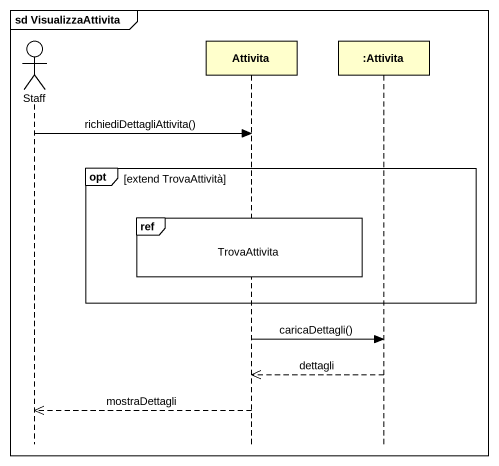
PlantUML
@startuml
mainframe sd VisualizzaAttivita
hide footbox
actor Staff
participant Attivita
participant ":Attivita" as Attivita_2

Staff -> Attivita : richiediDettagliAttivita()
opt extend TrovaAttività
  ref over Attivita : TrovaAttivita
end
Attivita -> Attivita_2 : caricaDettagli()
Attivita_2 -->> Attivita : dettagli
Attivita -->> Staff : mostraDettagli
@enduml
